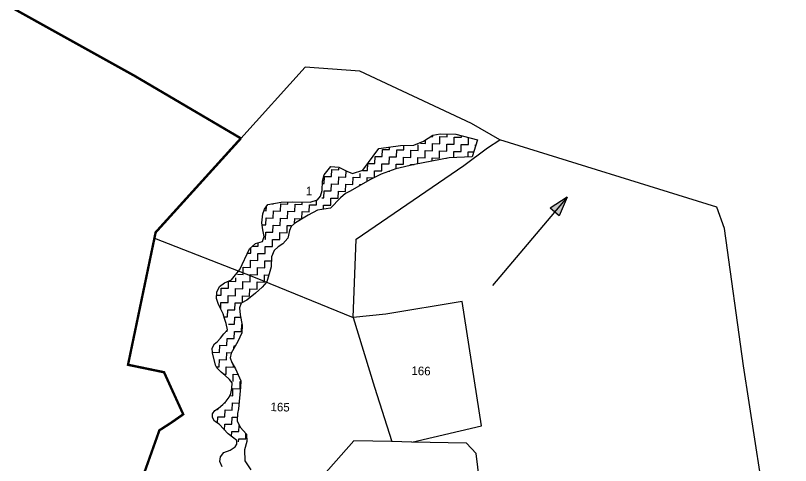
# Model space of a CAD drawing. Header units: metres. Extents: x 290102 to 291530, y 2016554 to 2018775.
# Drawn here: x 290553.6 to 290887, y 2017801.2 to 2017994.9 of the extents above; entities that cross this region are included whole.
import ezdxf
from ezdxf.enums import TextEntityAlignment as Align

# ---------------------------------------------------------------- set-up
doc = ezdxf.new("R2010")
doc.units = ezdxf.units.M
for name, color, linetype in [('POLY_HATCH', 12, 'Continuous'), ('POLY_PARCEL', 6, 'Continuous'), ('POLY_ROAD', 30, 'Continuous'), ('SYM_ARROW', 1, 'Continuous'), ('TEXT_PARCEL', 7, 'Continuous'), ('V_BOUND_LINE', 7, 'Continuous')]:
    doc.layers.add(name, color=color, linetype=linetype)
doc.styles.add('TEXT_MAP', font='', dxfattribs={"height": 2.5})
doc.styles.get('TEXT_MAP').set_extended_font_data('Kruti Dev 050')

# ---------------------------------------------------------------- blocks, each defined once
blk = doc.blocks.new('ARROWASPECT')
h = blk.add_hatch(color=256)
h.paths.add_polyline_path([(2.85, -2.85), (3.72, -1.98), (0, 0)])
h.paths.add_polyline_path([(0, 0), (1.98, -3.72), (2.85, -2.85)])
for points in [[(0, 0), (17.15, -17.15)], [(0, 0), (1.98, -3.72)], [(0, 0), (3.72, -1.98)], [(3.72, -1.98), (1.98, -3.72)]]:
    blk.add_lwpolyline(points)

msp = doc.modelspace()

# ---------------------------------------------------------------- hatches: boundary and pattern name
at = {"layer": 'POLY_HATCH'}
h = msp.add_hatch(dxfattribs=at)
h.set_pattern_fill('ZIGZAG', color=256, scale=24.611723, angle=-1.5392, style=0)
h.set_pattern_definition([(358.4608, (290083.7476, 2017600.178), (3.157992, 2.992718), [3.076465, -3.076465]), (88.4608, (290086.823, 2017600.0954), (-2.992718, 3.157992), [3.076465, -3.076465])])
h.paths.add_polyline_path([(290648.36, 2017881.91), (290643.5, 2017879.83), (290641.39, 2017878.27), (290640.17, 2017875.78), (290640.1, 2017873.02), (290640.73, 2017870.94), (290641.6, 2017869.07), (290645.86, 2017860.75), (290643.17, 2017857.84), (290638.19, 2017851.57), (290638.35, 2017849.7), (290639.59, 2017844.38), (290640.24, 2017843.21), (290642.03, 2017841.32), (290647.41, 2017837.26), (290645.64, 2017830.19), (290638.33, 2017823.26), (290638.29, 2017821.89), (290639.17, 2017820.25), (290641.2, 2017819.05), (290645, 2017814.81), (290652.43, 2017809.27), (290653.13, 2017811.61), (290652.88, 2017814.65), (290648.95, 2017819.32), (290649.06, 2017823.54), (290649.45, 2017825.56), (290650.38, 2017834.99), (290650.45, 2017837.7), (290648.23, 2017842.82), (290645.32, 2017847.76), (290649.22, 2017854.62), (290651.01, 2017858.29), (290651.1, 2017861.67), (290649.32, 2017870.42), (290653.08, 2017872.43), (290656.88, 2017875.37), (290659.65, 2017878), (290661.74, 2017880.31), (290663.6, 2017886.68), (290663.79, 2017893.65), (290668.6, 2017896.68), (290670.69, 2017898.99), (290671.9, 2017904.28), (290678.04, 2017908.14), (290683.53, 2017911.14), (290689.13, 2017911.97), (290693.39, 2017916.45), (290695.51, 2017918.23), (290697.61, 2017919.33), (290708.82, 2017925.77), (290717.19, 2017928.91), (290725.28, 2017930.77), (290740.08, 2017933.59), (290749.98, 2017934.01), (290752.25, 2017941.3), (290742.96, 2017943.81), (290736.3, 2017943.99), (290733.06, 2017943.39), (290726.52, 2017939.03), (290719.14, 2017938.94), (290709.91, 2017937.58), (290701.12, 2017925.85), (290691.48, 2017929.65), (290689.23, 2017929.86), (290686.37, 2017926.26), (290685.61, 2017923.52), (290685.41, 2017916.14), (290680.31, 2017914.47), (290672.95, 2017914.66), (290667.89, 2017914.57), (290662.12, 2017913.58), (290660.68, 2017911.55), (290659.94, 2017909.5), (290659.6, 2017905.6), (290659.98, 2017902.6), (290661.03, 2017897.88), (290656.83, 2017896.71), (290654.24, 2017894.48)])

# ---------------------------------------------------------------- linework, layer by layer
msp.add_lwpolyline([(290642.55, 2017800.63), (290641.46, 2017802.95), (290641.75, 2017805.01), (290643.18, 2017806.81), (290645.96, 2017807.89), (290648.07, 2017809.21), (290648.79, 2017810.34), (290648.83, 2017811.95), (290645, 2017814.81), (290641.2, 2017819.05), (290639.17, 2017820.25), (290638.29, 2017821.89), (290638.33, 2017823.49), (290639.29, 2017824.85), (290640.93, 2017825.95), (290642.81, 2017827.51), (290644.23, 2017828.85), (290645.43, 2017830.66), (290646.16, 2017832.25), (290646.67, 2017834.3), (290646.74, 2017836.83), (290645.63, 2017838.24), (290643.61, 2017840.13), (290642.03, 2017841.32), (290640.24, 2017843.21), (290639.59, 2017844.38), (290638.35, 2017849.7), (290638.17, 2017851.77), (290639.14, 2017853.58), (290640.32, 2017854.47), (290641.74, 2017856.04), (290643.17, 2017857.84), (290644.82, 2017859.64), (290644.18, 2017862.34), (290643.55, 2017864.43), (290642.91, 2017866.51), (290641.6, 2017869.07), (290640.73, 2017870.94), (290640.1, 2017873.02), (290640.17, 2017875.78), (290641.39, 2017878.27), (290643.5, 2017879.83), (290646.53, 2017881.12), (290650.1, 2017885.63), (290654.24, 2017894.48), (290656.83, 2017896.71), (290659.85, 2017897.55), (290660.6, 2017899.83), (290659.98, 2017902.6), (290659.6, 2017905.6), (290659.94, 2017909.5), (290660.68, 2017911.55), (290662.12, 2017913.58), (290667.89, 2017914.57), (290672.95, 2017914.66), (290680.31, 2017914.47), (290683.56, 2017915.53), (290684.75, 2017917.11), (290685.51, 2017919.61), (290685.61, 2017923.52), (290686.37, 2017926.26), (290689.23, 2017929.86), (290692.67, 2017929.53), (290696.08, 2017927.83), (290698.58, 2017926.85), (290702.99, 2017928.34), (290709.91, 2017937.58), (290719.14, 2017938.94), (290724.89, 2017939.01), (290729.08, 2017940.74), (290733.06, 2017943.39), (290736.3, 2017943.99), (290742.96, 2017943.81), (290752.25, 2017941.3), (290749.98, 2017934.01), (290740.08, 2017933.59), (290725.28, 2017930.77), (290717.19, 2017928.91), (290710.91, 2017926.55), (290706.02, 2017924.16), (290697.61, 2017919.33), (290695.51, 2017918.23), (290693.39, 2017916.45), (290689.13, 2017911.97), (290683.53, 2017911.14), (290679.41, 2017908.89), (290676.66, 2017907.27), (290673.57, 2017905.33), (290672.18, 2017904.01), (290671.46, 2017902.34), (290670.69, 2017898.99), (290668.6, 2017896.68), (290666.54, 2017895.38), (290664.81, 2017893.74), (290663.72, 2017891.06), (290663.6, 2017886.68), (290661.74, 2017880.31), (290659.65, 2017878), (290656.88, 2017875.37), (290653.08, 2017872.43), (290650.68, 2017871.14), (290649.95, 2017869.13), (290650.2, 2017866.09), (290651.1, 2017861.67), (290651.01, 2017858.29), (290649.22, 2017854.62), (290646.38, 2017849.63), (290645.99, 2017847.61), (290646.61, 2017845.57), (290648.23, 2017842.82), (290650.45, 2017837.7), (290650.38, 2017834.99), (290649.45, 2017825.56), (290649.06, 2017823.54), (290648.98, 2017820.5), (290650.26, 2017817.77), (290652.88, 2017814.65), (290653.13, 2017811.61), (290652.02, 2017807.92), (290652.23, 2017803.18), (290654.83, 2017799.4)], dxfattribs=at)
at = {"layer": 'POLY_PARCEL'}
for points in [[(290761.98, 2017941.38), (290749.77, 2017948.32), (290701.72, 2017970.93), (290678.25, 2017972.65), (290650.52, 2017942)], [(290698.77, 2017864.93), (290700.07, 2017898.62), (290746.49, 2017930.37), (290756.67, 2017937.88), (290761.98, 2017941.38)], [(290886.96, 2017707.13), (290878.95, 2017765.27), (290866.81, 2017844.16), (290858.55, 2017903.26), (290855.24, 2017912.37), (290761.98, 2017941.38)], [(290613.35, 2017899.08), (290655.92, 2017882.44), (290698.77, 2017864.93)], [(290724.08, 2017811.31), (290754.01, 2017818.35), (290745.67, 2017871.85), (290712.82, 2017866.28)], [(290712.82, 2017866.28), (290698.77, 2017864.93)], [(290698.77, 2017864.93), (290707.94, 2017834.95), (290715.5, 2017811.5)]]:
    msp.add_lwpolyline(points, dxfattribs=at)
at = {"layer": 'POLY_ROAD'}
for points in [[(290715.5, 2017811.5), (290699.11, 2017811.87), (290656.66, 2017763.82), (290629.69, 2017755.28)], [(290724.08, 2017811.31), (290715.5, 2017811.5)], [(290769.94, 2017723.74), (290759.4, 2017739.46), (290755.45, 2017775.78), (290751.76, 2017806.43), (290747.63, 2017810.79), (290724.08, 2017811.31)]]:
    msp.add_lwpolyline(points, dxfattribs=at)
at = {"layer": 'V_BOUND_LINE', "const_width": 1.03}
for points in [[(290650.52, 2017942), (290604.77, 2017968.91), (290516.96, 2018017.72), (290496.63, 2018050.97), (290449.9, 2018122.72), (290408.42, 2018188.44), (290403.88, 2018192.12), (290348.65, 2018253.17), (290324.52, 2018264.9), (290294.81, 2018278.27), (290264.85, 2018292.46), (290263.02, 2018295.79), (290253.44, 2018356.16)], [(290650.52, 2017942), (290613.86, 2017901.54), (290613.35, 2017899.08)], [(290613.35, 2017899.08), (290601.98, 2017844.57), (290617.48, 2017841.36), (290625.72, 2017823.25), (290620.48, 2017819.59), (290615.47, 2017816.37), (290606.27, 2017790.46), (290623.84, 2017770.64), (290629.69, 2017755.28)]]:
    msp.add_lwpolyline(points, dxfattribs=at)

# ---------------------------------------------------------------- block references
at = {"layer": 'SYM_ARROW', "xscale": 2.05097690518356, "yscale": 2.05097690518356, "zscale": 2.05097690518356, "rotation": 274.756424169563}
msp.add_blockref('ARROWASPECT', (290790.86, 2017916.63), dxfattribs=at)

# ---------------------------------------------------------------- texts
at = {"layer": 'TEXT_PARCEL', "style": 'TEXT_MAP'}
for s, height, p in [('1', 3.69, (290679.84, 2017919.36)), ('166', 3.692, (290728.02, 2017841.94)), ('165', 3.692, (290667.42, 2017826.39))]:
    msp.add_text(s, height=height, rotation=358.4608, dxfattribs=at).set_placement(p, align=Align.MIDDLE)

doc.saveas('drawing.dxf')
